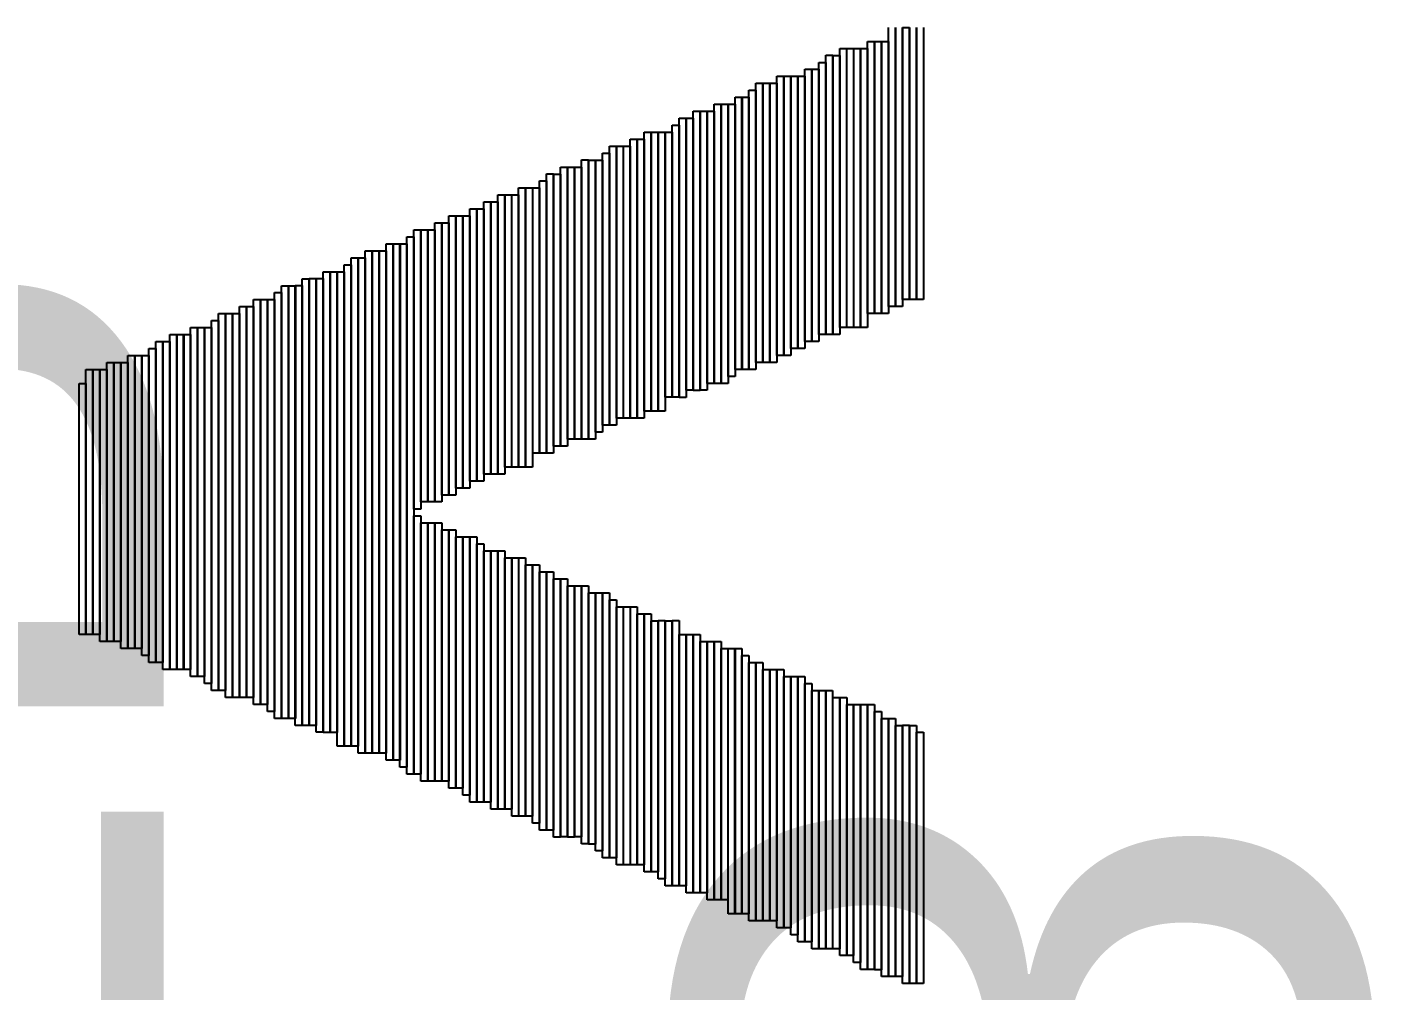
# Model space of a CAD drawing. Header units: inches. Extents: x -2.12 to 4.45, y -3.15 to 1.57.
# Drawn here: x -0.4225 to -0.2677, y -0.1493 to -0.0407 of the extents above; entities that cross this region are included whole.
import ezdxf

# ---------------------------------------------------------------- set-up
doc = ezdxf.new("R2010")
doc.units = ezdxf.units.IN
doc.header["$MEASUREMENT"] = 0
for name, color, linetype in [('Bottom 3D Body', 56, 'Continuous'), ('Bottom Overlay', 54, 'Continuous'), ('Measures', 56, 'Continuous'), ('tPlace', 56, 'Continuous')]:
    doc.layers.add(name, color=color, linetype=linetype)
doc.styles.add('Arial', font='', dxfattribs={"height": 0.2})
doc.styles.add('Courier New', font='', dxfattribs={"height": 0.2})
doc.styles.get('Arial').set_extended_font_data('Arial')
doc.styles.get('Courier New').set_extended_font_data('Courier New')

# ---------------------------------------------------------------- blocks, each defined once
blk = doc.blocks.new('SMD3225_3_2X2_5X0_7_MTC_L_43')
at = {"layer": 'Measures', "style": 'Courier New'}
blk.add_text('Alternate 2 Padstyle: OX90Y60D30P', height=0.0775, dxfattribs=at).set_placement((-0.712, -0.615))
blk = doc.blocks.new('TP11R_B_78')
at = {"layer": 'Bottom 3D Body', "style": 'Courier New', "text_generation_flag": 2}
blk.add_text('>TP_SIGNAL_NAME', height=0.0610235, rotation=180, dxfattribs=at).set_placement((0, 0.075))

msp = doc.modelspace()

# ---------------------------------------------------------------- linework, layer by layer
at = {"layer": 'tPlace'}
for p, q in [((-0.32539, -0.07214), (-0.32539, -0.04065)), ((-0.324605, -0.072145), (-0.324605, -0.040645)), ((-0.3246, -0.04065), (-0.3246, -0.07214)), ((-0.323815, -0.040645), (-0.323815, -0.072145)), ((-0.323815, -0.071355), (-0.323815, -0.040655)), ((-0.323815, -0.040655), (-0.323025, -0.040655)), ((-0.32303, -0.07136), (-0.32303, -0.04065)), ((-0.323025, -0.040655), (-0.323025, -0.071355)), ((-0.32224, -0.07136), (-0.32224, -0.04065)), ((-0.32224, -0.04065), (-0.32224, -0.07136)), ((-0.32145, -0.04065), (-0.32145, -0.07136)), ((-0.3309, -0.07451), (-0.3309, -0.04301)), ((-0.3309, -0.04301), (-0.33012, -0.04301)), ((-0.33012, -0.04301), (-0.33012, -0.07451)), ((-0.33011, -0.07451), (-0.33011, -0.04301)), ((-0.33011, -0.04301), (-0.32933, -0.04301)), ((-0.32933, -0.04301), (-0.32933, -0.07451)), ((-0.32932, -0.07451), (-0.32932, -0.04301)), ((-0.32932, -0.04301), (-0.32854, -0.04301)), ((-0.32854, -0.04301), (-0.32854, -0.07451)), ((-0.328535, -0.074505), (-0.328535, -0.043015)), ((-0.328535, -0.043015), (-0.327755, -0.043015)), ((-0.327755, -0.043015), (-0.327755, -0.074505)), ((-0.32775, -0.07293), (-0.32775, -0.04222)), ((-0.32775, -0.04222), (-0.32696, -0.04222)), ((-0.326965, -0.072925), (-0.326965, -0.042225)), ((-0.326965, -0.042225), (-0.326175, -0.042225)), ((-0.32696, -0.04222), (-0.32696, -0.07293)), ((-0.32618, -0.07293), (-0.32618, -0.04222)), ((-0.32618, -0.04222), (-0.32539, -0.04222)), ((-0.326175, -0.042225), (-0.326175, -0.072925)), ((-0.32539, -0.04222), (-0.32539, -0.07293)), ((-0.33326, -0.07529), (-0.33326, -0.04459)), ((-0.33326, -0.04459), (-0.33248, -0.04459)), ((-0.33248, -0.04459), (-0.33248, -0.07529)), ((-0.332475, -0.075295), (-0.332475, -0.043795)), ((-0.332475, -0.043795), (-0.331685, -0.043795)), ((-0.33169, -0.07529), (-0.33169, -0.0438)), ((-0.33169, -0.0438), (-0.3309, -0.0438)), ((-0.331685, -0.043795), (-0.331685, -0.075295)), ((-0.3309, -0.0438), (-0.3309, -0.07529)), ((-0.337985, -0.077655), (-0.337985, -0.046165)), ((-0.337985, -0.046165), (-0.337205, -0.046165)), ((-0.337205, -0.046165), (-0.337205, -0.077655)), ((-0.337195, -0.077655), (-0.337195, -0.046165)), ((-0.337195, -0.046165), (-0.336415, -0.046165)), ((-0.336415, -0.046165), (-0.336415, -0.077655)), ((-0.33641, -0.07687), (-0.33641, -0.04616)), ((-0.33641, -0.04616), (-0.33562, -0.04616)), ((-0.33563, -0.07687), (-0.33563, -0.04616)), ((-0.33563, -0.04616), (-0.33484, -0.04616)), ((-0.33562, -0.04616), (-0.33562, -0.07687)), ((-0.33484, -0.07608), (-0.33484, -0.04537)), ((-0.33484, -0.04537), (-0.33405, -0.04537)), ((-0.33484, -0.04616), (-0.33484, -0.07687)), ((-0.33405, -0.07608), (-0.33405, -0.04537)), ((-0.33405, -0.04537), (-0.33326, -0.04537)), ((-0.33405, -0.04537), (-0.33405, -0.07608)), ((-0.33326, -0.04537), (-0.33326, -0.07608)), ((-0.34114, -0.07923), (-0.34114, -0.04774)), ((-0.34114, -0.04774), (-0.34035, -0.04774)), ((-0.34035, -0.07844), (-0.34035, -0.04695)), ((-0.34035, -0.04695), (-0.33956, -0.04695)), ((-0.34035, -0.04774), (-0.34035, -0.07923)), ((-0.339565, -0.078445), (-0.339565, -0.046945)), ((-0.339565, -0.046945), (-0.338775, -0.046945)), ((-0.33956, -0.04695), (-0.33956, -0.07844)), ((-0.338775, -0.078445), (-0.338775, -0.046945)), ((-0.338775, -0.046945), (-0.337985, -0.046945)), ((-0.338775, -0.046945), (-0.338775, -0.078445)), ((-0.337985, -0.046945), (-0.337985, -0.078445)), ((-0.34507, -0.08081), (-0.34507, -0.04931)), ((-0.34507, -0.04931), (-0.34429, -0.04931)), ((-0.34429, -0.04931), (-0.34429, -0.08081)), ((-0.34428, -0.08081), (-0.34428, -0.04931)), ((-0.34428, -0.04931), (-0.3435, -0.04931)), ((-0.3435, -0.08002), (-0.3435, -0.04931)), ((-0.3435, -0.04931), (-0.34271, -0.04931)), ((-0.3435, -0.04931), (-0.3435, -0.08081)), ((-0.34271, -0.07923), (-0.34271, -0.04852)), ((-0.34271, -0.04852), (-0.34192, -0.04852)), ((-0.34271, -0.04931), (-0.34271, -0.08002)), ((-0.341925, -0.079225), (-0.341925, -0.048525)), ((-0.341925, -0.048525), (-0.341135, -0.048525)), ((-0.34192, -0.04852), (-0.34192, -0.07923)), ((-0.341135, -0.048525), (-0.341135, -0.079225)), ((-0.349015, -0.082385), (-0.349015, -0.050885)), ((-0.349015, -0.050885), (-0.348225, -0.050885)), ((-0.348225, -0.050885), (-0.348225, -0.082385)), ((-0.34822, -0.08159), (-0.34822, -0.05089)), ((-0.34822, -0.05089), (-0.34744, -0.05089)), ((-0.34744, -0.05089), (-0.34744, -0.08159)), ((-0.347435, -0.081595), (-0.347435, -0.050095)), ((-0.347435, -0.050095), (-0.346645, -0.050095)), ((-0.34665, -0.08159), (-0.34665, -0.0501)), ((-0.34665, -0.0501), (-0.34586, -0.0501)), ((-0.346645, -0.050095), (-0.346645, -0.081595)), ((-0.34586, -0.08081), (-0.34586, -0.0501)), ((-0.34586, -0.0501), (-0.34507, -0.0501)), ((-0.34586, -0.0501), (-0.34586, -0.08159)), ((-0.34507, -0.0501), (-0.34507, -0.08081)), ((-0.35295, -0.08395), (-0.35295, -0.05246)), ((-0.35295, -0.05246), (-0.35216, -0.05246)), ((-0.35216, -0.08395), (-0.35216, -0.05246)), ((-0.35216, -0.05246), (-0.35137, -0.05246)), ((-0.35216, -0.05246), (-0.35216, -0.08395)), ((-0.351375, -0.083955), (-0.351375, -0.052455)), ((-0.351375, -0.052455), (-0.350585, -0.052455)), ((-0.35137, -0.05246), (-0.35137, -0.08395)), ((-0.350585, -0.052455), (-0.350585, -0.083955)), ((-0.35058, -0.08238), (-0.35058, -0.05246)), ((-0.35058, -0.05246), (-0.3498, -0.05246)), ((-0.3498, -0.08238), (-0.3498, -0.05167)), ((-0.3498, -0.05167), (-0.34901, -0.05167)), ((-0.3498, -0.05246), (-0.3498, -0.08238)), ((-0.34901, -0.05167), (-0.34901, -0.08238)), ((-0.356885, -0.085535), (-0.356885, -0.054035)), ((-0.356885, -0.054035), (-0.356095, -0.054035)), ((-0.356095, -0.084745), (-0.356095, -0.054035)), ((-0.356095, -0.054035), (-0.355315, -0.054035)), ((-0.356095, -0.054035), (-0.356095, -0.085535)), ((-0.355315, -0.054035), (-0.355315, -0.084745)), ((-0.355305, -0.084745), (-0.355305, -0.054035)), ((-0.355305, -0.054035), (-0.354525, -0.054035)), ((-0.354525, -0.084745), (-0.354525, -0.053245)), ((-0.354525, -0.053245), (-0.353735, -0.053245)), ((-0.354525, -0.054035), (-0.354525, -0.084745)), ((-0.353735, -0.084745), (-0.353735, -0.053245)), ((-0.353735, -0.053245), (-0.352945, -0.053245)), ((-0.353735, -0.053245), (-0.353735, -0.084745)), ((-0.352945, -0.053245), (-0.352945, -0.084745)), ((-0.360035, -0.087105), (-0.360035, -0.055605)), ((-0.360035, -0.055605), (-0.359245, -0.055605)), ((-0.35925, -0.0871), (-0.35925, -0.05561)), ((-0.35925, -0.05561), (-0.35846, -0.05561)), ((-0.359245, -0.055605), (-0.359245, -0.087105)), ((-0.35846, -0.08632), (-0.35846, -0.05561)), ((-0.35846, -0.05561), (-0.35767, -0.05561)), ((-0.35846, -0.05561), (-0.35846, -0.0871)), ((-0.35767, -0.08553), (-0.35767, -0.05482)), ((-0.35767, -0.05482), (-0.35688, -0.05482)), ((-0.35767, -0.05561), (-0.35767, -0.08632)), ((-0.35688, -0.05482), (-0.35688, -0.08553)), ((-0.363975, -0.088685), (-0.363975, -0.057185)), ((-0.363975, -0.057185), (-0.363185, -0.057185)), ((-0.363185, -0.057185), (-0.363185, -0.088685)), ((-0.36318, -0.08789), (-0.36318, -0.05719)), ((-0.36318, -0.05719), (-0.3624, -0.05719)), ((-0.3624, -0.08789), (-0.3624, -0.0564)), ((-0.3624, -0.0564), (-0.36161, -0.0564)), ((-0.3624, -0.05719), (-0.3624, -0.08789)), ((-0.36161, -0.08711), (-0.36161, -0.0564)), ((-0.36161, -0.0564), (-0.36082, -0.0564)), ((-0.36161, -0.0564), (-0.36161, -0.08789)), ((-0.36082, -0.08711), (-0.36082, -0.0564)), ((-0.36082, -0.0564), (-0.36003, -0.0564)), ((-0.36082, -0.0564), (-0.36082, -0.08711)), ((-0.36003, -0.0564), (-0.36003, -0.08711)), ((-0.367125, -0.090255), (-0.367125, -0.058755)), ((-0.367125, -0.058755), (-0.366335, -0.058755)), ((-0.366335, -0.090255), (-0.366335, -0.058755)), ((-0.366335, -0.058755), (-0.365545, -0.058755)), ((-0.366335, -0.058755), (-0.366335, -0.090255)), ((-0.365545, -0.058755), (-0.365545, -0.090255)), ((-0.36554, -0.08868), (-0.36554, -0.05876)), ((-0.36554, -0.05876), (-0.36476, -0.05876)), ((-0.36476, -0.08868), (-0.36476, -0.05797)), ((-0.36476, -0.05797), (-0.36397, -0.05797)), ((-0.36476, -0.05876), (-0.36476, -0.08868)), ((-0.36397, -0.05797), (-0.36397, -0.08868)), ((-0.37106, -0.09104), (-0.37106, -0.06033)), ((-0.37106, -0.06033), (-0.37027, -0.06033)), ((-0.37027, -0.09104), (-0.37027, -0.06033)), ((-0.37027, -0.06033), (-0.36948, -0.06033)), ((-0.37027, -0.06033), (-0.37027, -0.09104)), ((-0.369485, -0.091045), (-0.369485, -0.059545)), ((-0.369485, -0.059545), (-0.368695, -0.059545)), ((-0.36948, -0.06033), (-0.36948, -0.09104)), ((-0.368695, -0.090255), (-0.368695, -0.059545)), ((-0.368695, -0.059545), (-0.367915, -0.059545)), ((-0.368695, -0.059545), (-0.368695, -0.091045)), ((-0.367915, -0.059545), (-0.367915, -0.090255)), ((-0.367905, -0.090255), (-0.367905, -0.059545)), ((-0.367905, -0.059545), (-0.367125, -0.059545)), ((-0.367125, -0.059545), (-0.367125, -0.090255)), ((-0.374995, -0.093405), (-0.374995, -0.061905)), ((-0.374995, -0.061905), (-0.374205, -0.061905)), ((-0.37421, -0.09262), (-0.37421, -0.06191)), ((-0.37421, -0.06191), (-0.37342, -0.06191)), ((-0.374205, -0.061905), (-0.374205, -0.093405)), ((-0.37342, -0.09262), (-0.37342, -0.06191)), ((-0.37342, -0.06191), (-0.37263, -0.06191)), ((-0.37342, -0.06191), (-0.37342, -0.09262)), ((-0.37263, -0.09183), (-0.37263, -0.06112)), ((-0.37263, -0.06112), (-0.37184, -0.06112)), ((-0.37263, -0.06191), (-0.37263, -0.09262)), ((-0.37185, -0.09183), (-0.37185, -0.06112)), ((-0.37185, -0.06112), (-0.37106, -0.06112)), ((-0.37184, -0.06112), (-0.37184, -0.09183)), ((-0.37106, -0.06112), (-0.37106, -0.09183)), ((-0.37657, -0.09419), (-0.37657, -0.0627)), ((-0.37657, -0.0627), (-0.37578, -0.0627)), ((-0.37578, -0.0627), (-0.37578, -0.09419)), ((-0.375775, -0.093405), (-0.375775, -0.062695)), ((-0.375775, -0.062695), (-0.374995, -0.062695)), ((-0.374995, -0.062695), (-0.374995, -0.093405)), ((-0.37972, -0.1249), (-0.37972, -0.06427)), ((-0.37972, -0.06427), (-0.37893, -0.06427)), ((-0.378935, -0.094985), (-0.378935, -0.063485)), ((-0.378935, -0.063485), (-0.378145, -0.063485)), ((-0.37893, -0.06427), (-0.37893, -0.1249)), ((-0.37815, -0.09419), (-0.37815, -0.06348)), ((-0.37815, -0.06348), (-0.37736, -0.06348)), ((-0.378145, -0.063485), (-0.378145, -0.094985)), ((-0.37736, -0.09419), (-0.37736, -0.06348)), ((-0.37736, -0.06348), (-0.37657, -0.06348)), ((-0.37736, -0.06348), (-0.37736, -0.09419)), ((-0.37657, -0.06348), (-0.37657, -0.09419)), ((-0.384445, -0.122545), (-0.384445, -0.065845)), ((-0.384445, -0.065845), (-0.383655, -0.065845)), ((-0.38366, -0.12254), (-0.38366, -0.06585)), ((-0.38366, -0.06585), (-0.38287, -0.06585)), ((-0.383655, -0.065845), (-0.383655, -0.122545)), ((-0.38287, -0.12254), (-0.38287, -0.06585)), ((-0.38287, -0.06585), (-0.38208, -0.06585)), ((-0.38287, -0.06585), (-0.38287, -0.12254)), ((-0.38208, -0.12333), (-0.38208, -0.06506)), ((-0.38208, -0.06506), (-0.38129, -0.06506)), ((-0.38208, -0.06585), (-0.38208, -0.12254)), ((-0.381295, -0.123325), (-0.381295, -0.065065)), ((-0.381295, -0.065065), (-0.380505, -0.065065)), ((-0.38129, -0.06506), (-0.38129, -0.12333)), ((-0.38051, -0.12411), (-0.38051, -0.06506)), ((-0.38051, -0.06506), (-0.37972, -0.06506)), ((-0.380505, -0.065065), (-0.380505, -0.123325)), ((-0.37972, -0.06506), (-0.37972, -0.12411)), ((-0.38681, -0.12175), (-0.38681, -0.06742)), ((-0.38681, -0.06742), (-0.38602, -0.06742)), ((-0.38602, -0.12175), (-0.38602, -0.06664)), ((-0.38602, -0.06664), (-0.38523, -0.06664)), ((-0.38602, -0.06742), (-0.38602, -0.12175)), ((-0.38523, -0.12254), (-0.38523, -0.06663)), ((-0.38523, -0.06663), (-0.38444, -0.06663)), ((-0.38523, -0.06664), (-0.38523, -0.12175)), ((-0.38444, -0.06663), (-0.38444, -0.12254)), ((-0.39153, -0.11939), (-0.39153, -0.069)), ((-0.39153, -0.069), (-0.39074, -0.069)), ((-0.390745, -0.119395), (-0.390745, -0.068995)), ((-0.390745, -0.068995), (-0.389955, -0.068995)), ((-0.39074, -0.069), (-0.39074, -0.11939)), ((-0.389955, -0.120175), (-0.389955, -0.068995)), ((-0.389955, -0.068995), (-0.389165, -0.068995)), ((-0.389955, -0.068995), (-0.389955, -0.119395)), ((-0.38917, -0.12018), (-0.38917, -0.06821)), ((-0.38917, -0.06821), (-0.38838, -0.06821)), ((-0.389165, -0.068995), (-0.389165, -0.120175)), ((-0.38838, -0.12018), (-0.38838, -0.06821)), ((-0.38838, -0.06821), (-0.38759, -0.06821)), ((-0.38838, -0.06821), (-0.38838, -0.12018)), ((-0.38759, -0.12175), (-0.38759, -0.06821)), ((-0.38759, -0.06821), (-0.38681, -0.06821)), ((-0.38759, -0.06821), (-0.38759, -0.12018)), ((-0.38681, -0.06821), (-0.38681, -0.12175)), ((-0.39468, -0.1186), (-0.39468, -0.07057)), ((-0.39468, -0.07057), (-0.39389, -0.07057)), ((-0.393895, -0.118605), (-0.393895, -0.069785)), ((-0.393895, -0.069785), (-0.393105, -0.069785)), ((-0.39389, -0.07057), (-0.39389, -0.1186)), ((-0.393105, -0.118605), (-0.393105, -0.069785)), ((-0.393105, -0.069785), (-0.392315, -0.069785)), ((-0.393105, -0.069785), (-0.393105, -0.118605)), ((-0.39232, -0.11939), (-0.39232, -0.06978)), ((-0.39232, -0.06978), (-0.39153, -0.06978)), ((-0.392315, -0.069785), (-0.392315, -0.118605)), ((-0.39153, -0.06978), (-0.39153, -0.11939)), ((-0.39862, -0.11624), (-0.39862, -0.07215)), ((-0.39862, -0.07215), (-0.39783, -0.07215)), ((-0.39783, -0.11624), (-0.39783, -0.07215)), ((-0.39783, -0.07215), (-0.39704, -0.07215)), ((-0.39783, -0.07215), (-0.39783, -0.11624)), ((-0.39704, -0.11703), (-0.39704, -0.07136)), ((-0.39704, -0.07136), (-0.39625, -0.07136)), ((-0.39704, -0.07215), (-0.39704, -0.11624)), ((-0.39626, -0.11703), (-0.39626, -0.07136)), ((-0.39626, -0.07136), (-0.39547, -0.07136)), ((-0.39625, -0.07136), (-0.39625, -0.11703)), ((-0.39547, -0.11781), (-0.39547, -0.07136)), ((-0.39547, -0.07136), (-0.39468, -0.07136)), ((-0.39547, -0.07136), (-0.39547, -0.11703)), ((-0.39468, -0.07136), (-0.39468, -0.11781)), ((-0.3246, -0.07214), (-0.32539, -0.07214)), ((-0.323815, -0.072145), (-0.324605, -0.072145)), ((-0.323025, -0.071355), (-0.323815, -0.071355)), ((-0.32224, -0.07136), (-0.32303, -0.07136)), ((-0.32145, -0.07136), (-0.32224, -0.07136)), ((-0.40177, -0.11545), (-0.40177, -0.07372)), ((-0.40177, -0.07372), (-0.40098, -0.07372)), ((-0.400985, -0.115455), (-0.400985, -0.072935)), ((-0.400985, -0.072935), (-0.400195, -0.072935)), ((-0.40098, -0.07372), (-0.40098, -0.11545)), ((-0.400195, -0.072935), (-0.400195, -0.115455)), ((-0.40019, -0.11624), (-0.40019, -0.07293)), ((-0.40019, -0.07293), (-0.3994, -0.07293)), ((-0.399405, -0.116235), (-0.399405, -0.072935)), ((-0.399405, -0.072935), (-0.398615, -0.072935)), ((-0.3994, -0.07293), (-0.3994, -0.11624)), ((-0.398615, -0.072935), (-0.398615, -0.116235)), ((-0.32696, -0.07293), (-0.32775, -0.07293)), ((-0.326175, -0.072925), (-0.326965, -0.072925)), ((-0.32539, -0.07293), (-0.32618, -0.07293)), ((-0.406495, -0.113095), (-0.406495, -0.075295)), ((-0.406495, -0.075295), (-0.405705, -0.075295)), ((-0.405705, -0.113095), (-0.405705, -0.075295)), ((-0.405705, -0.075295), (-0.404915, -0.075295)), ((-0.405705, -0.075295), (-0.405705, -0.113095)), ((-0.40492, -0.11309), (-0.40492, -0.0753)), ((-0.40492, -0.0753), (-0.40413, -0.0753)), ((-0.404915, -0.075295), (-0.404915, -0.113095)), ((-0.40413, -0.11388), (-0.40413, -0.07451)), ((-0.40413, -0.07451), (-0.40334, -0.07451)), ((-0.40413, -0.0753), (-0.40413, -0.11309)), ((-0.40334, -0.11388), (-0.40334, -0.07451)), ((-0.40334, -0.07451), (-0.40255, -0.07451)), ((-0.40334, -0.07451), (-0.40334, -0.11388)), ((-0.402555, -0.114665), (-0.402555, -0.074505)), ((-0.402555, -0.074505), (-0.401765, -0.074505)), ((-0.40255, -0.07451), (-0.40255, -0.11388)), ((-0.401765, -0.074505), (-0.401765, -0.114665)), ((-0.33248, -0.07529), (-0.33326, -0.07529)), ((-0.331685, -0.075295), (-0.332475, -0.075295)), ((-0.3309, -0.07529), (-0.33169, -0.07529)), ((-0.33012, -0.07451), (-0.3309, -0.07451)), ((-0.32933, -0.07451), (-0.33011, -0.07451)), ((-0.32854, -0.07451), (-0.32932, -0.07451)), ((-0.327755, -0.074505), (-0.328535, -0.074505)), ((-0.408855, -0.112305), (-0.408855, -0.076865)), ((-0.408855, -0.076865), (-0.408065, -0.076865)), ((-0.408065, -0.112305), (-0.408065, -0.076085)), ((-0.408065, -0.076085), (-0.407275, -0.076085)), ((-0.408065, -0.076865), (-0.408065, -0.112305)), ((-0.40728, -0.11309), (-0.40728, -0.07608)), ((-0.40728, -0.07608), (-0.40649, -0.07608)), ((-0.407275, -0.076085), (-0.407275, -0.112305)), ((-0.40649, -0.07608), (-0.40649, -0.11309)), ((-0.33562, -0.07687), (-0.33641, -0.07687)), ((-0.33484, -0.07687), (-0.33563, -0.07687)), ((-0.33405, -0.07608), (-0.33484, -0.07608)), ((-0.33326, -0.07608), (-0.33405, -0.07608)), ((-0.41358, -0.10994), (-0.41358, -0.07845)), ((-0.41358, -0.07845), (-0.41279, -0.07845)), ((-0.41279, -0.10994), (-0.41279, -0.07845)), ((-0.41279, -0.07845), (-0.412, -0.07845)), ((-0.41279, -0.07845), (-0.41279, -0.10994)), ((-0.412005, -0.110725), (-0.412005, -0.078445)), ((-0.412005, -0.078445), (-0.411215, -0.078445)), ((-0.412, -0.07845), (-0.412, -0.10994)), ((-0.41122, -0.11073), (-0.41122, -0.07766)), ((-0.41122, -0.07766), (-0.41043, -0.07766)), ((-0.411215, -0.078445), (-0.411215, -0.110725)), ((-0.41043, -0.11073), (-0.41043, -0.07766)), ((-0.41043, -0.07766), (-0.40964, -0.07766)), ((-0.41043, -0.07766), (-0.41043, -0.11073)), ((-0.409645, -0.111515), (-0.409645, -0.077655)), ((-0.409645, -0.077655), (-0.408855, -0.077655)), ((-0.40964, -0.07766), (-0.40964, -0.11073)), ((-0.408855, -0.077655), (-0.408855, -0.111515)), ((-0.33956, -0.07844), (-0.34035, -0.07844)), ((-0.338775, -0.078445), (-0.339565, -0.078445)), ((-0.337985, -0.078445), (-0.338775, -0.078445)), ((-0.337205, -0.077655), (-0.337985, -0.077655)), ((-0.336415, -0.077655), (-0.337195, -0.077655)), ((-0.415945, -0.109155), (-0.415945, -0.079235)), ((-0.415945, -0.079235), (-0.415155, -0.079235)), ((-0.415155, -0.109155), (-0.415155, -0.079235)), ((-0.415155, -0.079235), (-0.414365, -0.079235)), ((-0.415155, -0.079235), (-0.415155, -0.109155)), ((-0.41437, -0.10994), (-0.41437, -0.07923)), ((-0.41437, -0.07923), (-0.41358, -0.07923)), ((-0.414365, -0.079235), (-0.414365, -0.109155)), ((-0.41358, -0.07923), (-0.41358, -0.10994)), ((-0.34271, -0.08002), (-0.3435, -0.08002)), ((-0.34192, -0.07923), (-0.34271, -0.07923)), ((-0.341135, -0.079225), (-0.341925, -0.079225)), ((-0.34035, -0.07923), (-0.34114, -0.07923)), ((-0.416725, -0.109155), (-0.416725, -0.080805)), ((-0.416725, -0.080805), (-0.415945, -0.080805)), ((-0.415945, -0.080805), (-0.415945, -0.109155)), ((-0.34744, -0.08159), (-0.34822, -0.08159)), ((-0.346645, -0.081595), (-0.347435, -0.081595)), ((-0.34586, -0.08159), (-0.34665, -0.08159)), ((-0.34507, -0.08081), (-0.34586, -0.08081)), ((-0.34429, -0.08081), (-0.34507, -0.08081)), ((-0.3435, -0.08081), (-0.34428, -0.08081)), ((-0.3498, -0.08238), (-0.35058, -0.08238)), ((-0.34901, -0.08238), (-0.3498, -0.08238)), ((-0.348225, -0.082385), (-0.349015, -0.082385)), ((-0.355315, -0.084745), (-0.356095, -0.084745)), ((-0.354525, -0.084745), (-0.355305, -0.084745)), ((-0.353735, -0.084745), (-0.354525, -0.084745)), ((-0.352945, -0.084745), (-0.353735, -0.084745)), ((-0.35216, -0.08395), (-0.35295, -0.08395)), ((-0.35137, -0.08395), (-0.35216, -0.08395)), ((-0.350585, -0.083955), (-0.351375, -0.083955)), ((-0.35767, -0.08632), (-0.35846, -0.08632)), ((-0.35688, -0.08553), (-0.35767, -0.08553)), ((-0.356095, -0.085535), (-0.356885, -0.085535)), ((-0.3624, -0.08789), (-0.36318, -0.08789)), ((-0.36161, -0.08789), (-0.3624, -0.08789)), ((-0.36082, -0.08711), (-0.36161, -0.08711)), ((-0.36003, -0.08711), (-0.36082, -0.08711)), ((-0.359245, -0.087105), (-0.360035, -0.087105)), ((-0.35846, -0.0871), (-0.35925, -0.0871)), ((-0.36476, -0.08868), (-0.36554, -0.08868)), ((-0.36397, -0.08868), (-0.36476, -0.08868)), ((-0.363185, -0.088685), (-0.363975, -0.088685)), ((-0.37027, -0.09104), (-0.37106, -0.09104)), ((-0.36948, -0.09104), (-0.37027, -0.09104)), ((-0.368695, -0.091045), (-0.369485, -0.091045)), ((-0.367915, -0.090255), (-0.368695, -0.090255)), ((-0.367125, -0.090255), (-0.367905, -0.090255)), ((-0.366335, -0.090255), (-0.367125, -0.090255)), ((-0.365545, -0.090255), (-0.366335, -0.090255)), ((-0.37342, -0.09262), (-0.37421, -0.09262)), ((-0.37263, -0.09262), (-0.37342, -0.09262)), ((-0.37184, -0.09183), (-0.37263, -0.09183)), ((-0.37106, -0.09183), (-0.37185, -0.09183)), ((-0.37736, -0.09419), (-0.37815, -0.09419)), ((-0.37657, -0.09419), (-0.37736, -0.09419)), ((-0.37578, -0.09419), (-0.37657, -0.09419)), ((-0.374995, -0.093405), (-0.375775, -0.093405)), ((-0.374205, -0.093405), (-0.374995, -0.093405)), ((-0.378145, -0.094985), (-0.378935, -0.094985)), ((-0.378935, -0.124905), (-0.378935, -0.095765)), ((-0.378935, -0.095765), (-0.378145, -0.095765)), ((-0.378145, -0.095765), (-0.378145, -0.124905)), ((-0.378145, -0.125695), (-0.378145, -0.096555)), ((-0.378145, -0.096555), (-0.377355, -0.096555)), ((-0.37736, -0.12569), (-0.37736, -0.09656)), ((-0.37736, -0.09656), (-0.37657, -0.09656)), ((-0.377355, -0.096555), (-0.377355, -0.125695)), ((-0.37657, -0.12569), (-0.37657, -0.09656)), ((-0.37657, -0.09656), (-0.37578, -0.09656)), ((-0.37657, -0.09656), (-0.37657, -0.12569)), ((-0.375785, -0.125685), (-0.375785, -0.097345)), ((-0.375785, -0.097345), (-0.374995, -0.097345)), ((-0.37578, -0.09656), (-0.37578, -0.12569)), ((-0.374995, -0.097345), (-0.374995, -0.125685)), ((-0.37499, -0.12648), (-0.37499, -0.09734)), ((-0.37499, -0.09734), (-0.37421, -0.09734)), ((-0.37421, -0.09734), (-0.37421, -0.12648)), ((-0.37421, -0.12648), (-0.37421, -0.09813)), ((-0.37421, -0.09813), (-0.37342, -0.09813)), ((-0.37342, -0.12726), (-0.37342, -0.09813)), ((-0.37342, -0.09813), (-0.37263, -0.09813)), ((-0.37342, -0.09813), (-0.37342, -0.12648)), ((-0.37263, -0.12805), (-0.37263, -0.09813)), ((-0.37263, -0.09813), (-0.37185, -0.09813)), ((-0.37263, -0.09813), (-0.37263, -0.12726)), ((-0.37185, -0.09813), (-0.37185, -0.12805)), ((-0.371845, -0.128055), (-0.371845, -0.098915)), ((-0.371845, -0.098915), (-0.371055, -0.098915)), ((-0.371055, -0.098915), (-0.371055, -0.128055)), ((-0.37106, -0.12805), (-0.37106, -0.0997)), ((-0.37106, -0.0997), (-0.37027, -0.0997)), ((-0.37027, -0.0997), (-0.37027, -0.12805)), ((-0.37027, -0.12884), (-0.37027, -0.09971)), ((-0.37027, -0.09971), (-0.36948, -0.09971)), ((-0.369485, -0.128845), (-0.369485, -0.099705)), ((-0.369485, -0.099705), (-0.368695, -0.099705)), ((-0.36948, -0.09971), (-0.36948, -0.12884)), ((-0.3687, -0.12884), (-0.3687, -0.10049)), ((-0.3687, -0.10049), (-0.36791, -0.10049)), ((-0.368695, -0.099705), (-0.368695, -0.128845)), ((-0.36791, -0.10049), (-0.36791, -0.12884)), ((-0.367905, -0.129625), (-0.367905, -0.100495)), ((-0.367905, -0.100495), (-0.367125, -0.100495)), ((-0.367125, -0.100495), (-0.367125, -0.129625)), ((-0.367115, -0.129625), (-0.367115, -0.100495)), ((-0.367115, -0.100495), (-0.366335, -0.100495)), ((-0.366335, -0.100495), (-0.366335, -0.129625)), ((-0.366335, -0.129625), (-0.366335, -0.101285)), ((-0.366335, -0.101285), (-0.365545, -0.101285)), ((-0.36555, -0.13041), (-0.36555, -0.10128)), ((-0.36555, -0.10128), (-0.36476, -0.10128)), ((-0.365545, -0.101285), (-0.365545, -0.129625)), ((-0.36476, -0.10128), (-0.36476, -0.13041)), ((-0.36476, -0.1312), (-0.36476, -0.10207)), ((-0.36476, -0.10207), (-0.36397, -0.10207)), ((-0.36397, -0.1312), (-0.36397, -0.10207)), ((-0.36397, -0.10207), (-0.36318, -0.10207)), ((-0.36397, -0.10207), (-0.36397, -0.1312)), ((-0.36318, -0.10207), (-0.36318, -0.1312)), ((-0.36318, -0.13199), (-0.36318, -0.10285)), ((-0.36318, -0.10285), (-0.3624, -0.10285)), ((-0.3624, -0.10285), (-0.3624, -0.13199)), ((-0.362395, -0.131985), (-0.362395, -0.102855)), ((-0.362395, -0.102855), (-0.361615, -0.102855)), ((-0.361615, -0.102855), (-0.361615, -0.131985)), ((-0.36161, -0.13199), (-0.36161, -0.10364)), ((-0.36161, -0.10364), (-0.36082, -0.10364)), ((-0.360825, -0.131985), (-0.360825, -0.103645)), ((-0.360825, -0.103645), (-0.360035, -0.103645)), ((-0.36082, -0.10364), (-0.36082, -0.13199)), ((-0.360035, -0.132775), (-0.360035, -0.103635)), ((-0.360035, -0.103635), (-0.359245, -0.103635)), ((-0.360035, -0.103645), (-0.360035, -0.131985)), ((-0.359245, -0.103635), (-0.359245, -0.132775)), ((-0.35925, -0.13278), (-0.35925, -0.10443)), ((-0.35925, -0.10443), (-0.35846, -0.10443)), ((-0.35846, -0.13356), (-0.35846, -0.10443)), ((-0.35846, -0.10443), (-0.35767, -0.10443)), ((-0.35846, -0.10443), (-0.35846, -0.13278)), ((-0.35767, -0.13435), (-0.35767, -0.10443)), ((-0.35767, -0.10443), (-0.35689, -0.10443)), ((-0.35767, -0.10443), (-0.35767, -0.13356)), ((-0.35689, -0.10443), (-0.35689, -0.13435)), ((-0.356885, -0.134355), (-0.356885, -0.105215)), ((-0.356885, -0.105215), (-0.356095, -0.105215)), ((-0.356095, -0.105215), (-0.356095, -0.134355)), ((-0.356095, -0.135135), (-0.356095, -0.106005)), ((-0.356095, -0.106005), (-0.355315, -0.106005)), ((-0.355315, -0.106005), (-0.355315, -0.135135)), ((-0.355305, -0.135135), (-0.355305, -0.106005)), ((-0.355305, -0.106005), (-0.354525, -0.106005)), ((-0.354525, -0.106005), (-0.354525, -0.135135)), ((-0.35452, -0.13514), (-0.35452, -0.106)), ((-0.35452, -0.106), (-0.35374, -0.106)), ((-0.35374, -0.106), (-0.35374, -0.13514)), ((-0.353735, -0.135135), (-0.353735, -0.106795)), ((-0.353735, -0.106795), (-0.352945, -0.106795)), ((-0.35295, -0.13592), (-0.35295, -0.10679)), ((-0.35295, -0.10679), (-0.35216, -0.10679)), ((-0.352945, -0.106795), (-0.352945, -0.135135)), ((-0.35216, -0.10679), (-0.35216, -0.13592)), ((-0.35216, -0.13593), (-0.35216, -0.10758)), ((-0.35216, -0.10758), (-0.35137, -0.10758)), ((-0.351375, -0.136715), (-0.351375, -0.107575)), ((-0.351375, -0.107575), (-0.350585, -0.107575)), ((-0.35137, -0.10758), (-0.35137, -0.13593)), ((-0.350585, -0.107575), (-0.350585, -0.136715)), ((-0.35058, -0.1375), (-0.35058, -0.10758)), ((-0.35058, -0.10758), (-0.3498, -0.10758)), ((-0.3498, -0.10758), (-0.3498, -0.1375)), ((-0.349795, -0.137505), (-0.349795, -0.107575)), ((-0.349795, -0.107575), (-0.349015, -0.107575)), ((-0.349015, -0.107575), (-0.349015, -0.137505)), ((-0.415945, -0.109155), (-0.416725, -0.109155)), ((-0.415155, -0.109155), (-0.415945, -0.109155)), ((-0.414365, -0.109155), (-0.415155, -0.109155)), ((-0.34901, -0.1375), (-0.34901, -0.10915)), ((-0.34901, -0.10915), (-0.34822, -0.10915)), ((-0.34822, -0.13829), (-0.34822, -0.10915)), ((-0.34822, -0.10915), (-0.34744, -0.10915)), ((-0.34822, -0.10915), (-0.34822, -0.1375)), ((-0.34744, -0.10915), (-0.34744, -0.13829)), ((-0.347435, -0.138285), (-0.347435, -0.109155)), ((-0.347435, -0.109155), (-0.346655, -0.109155)), ((-0.346655, -0.109155), (-0.346655, -0.138285)), ((-0.41358, -0.10994), (-0.41437, -0.10994)), ((-0.41279, -0.10994), (-0.41358, -0.10994)), ((-0.412, -0.10994), (-0.41279, -0.10994)), ((-0.411215, -0.110725), (-0.412005, -0.110725)), ((-0.41043, -0.11073), (-0.41122, -0.11073)), ((-0.40964, -0.11073), (-0.41043, -0.11073)), ((-0.34665, -0.13829), (-0.34665, -0.10994)), ((-0.34665, -0.10994), (-0.34586, -0.10994)), ((-0.34586, -0.13907), (-0.34586, -0.10994)), ((-0.34586, -0.10994), (-0.34507, -0.10994)), ((-0.34586, -0.10994), (-0.34586, -0.13829)), ((-0.345075, -0.139075), (-0.345075, -0.109935)), ((-0.345075, -0.109935), (-0.344285, -0.109935)), ((-0.34507, -0.10994), (-0.34507, -0.13907)), ((-0.344285, -0.109935), (-0.344285, -0.139075)), ((-0.344285, -0.139075), (-0.344285, -0.110725)), ((-0.344285, -0.110725), (-0.343505, -0.110725)), ((-0.343505, -0.110725), (-0.343505, -0.139075)), ((-0.3435, -0.14065), (-0.3435, -0.11072)), ((-0.3435, -0.11072), (-0.34271, -0.11072)), ((-0.342715, -0.140645), (-0.342715, -0.110725)), ((-0.342715, -0.110725), (-0.341925, -0.110725)), ((-0.34271, -0.11072), (-0.34271, -0.14065)), ((-0.341925, -0.110725), (-0.341925, -0.140645)), ((-0.408855, -0.111515), (-0.409645, -0.111515)), ((-0.408065, -0.112305), (-0.408855, -0.112305)), ((-0.407275, -0.112305), (-0.408065, -0.112305)), ((-0.341925, -0.140655), (-0.341925, -0.111515)), ((-0.341925, -0.111515), (-0.341135, -0.111515)), ((-0.341135, -0.111515), (-0.341135, -0.140655)), ((-0.341135, -0.141435), (-0.341135, -0.112305)), ((-0.341135, -0.112305), (-0.340355, -0.112305)), ((-0.340355, -0.112305), (-0.340355, -0.141435)), ((-0.340345, -0.141435), (-0.340345, -0.112305)), ((-0.340345, -0.112305), (-0.339565, -0.112305)), ((-0.339565, -0.112305), (-0.339565, -0.141435)), ((-0.40649, -0.11309), (-0.40728, -0.11309)), ((-0.405705, -0.113095), (-0.406495, -0.113095)), ((-0.404915, -0.113095), (-0.405705, -0.113095)), ((-0.40413, -0.11309), (-0.40492, -0.11309)), ((-0.40334, -0.11388), (-0.40413, -0.11388)), ((-0.40255, -0.11388), (-0.40334, -0.11388)), ((-0.339565, -0.141435), (-0.339565, -0.113095)), ((-0.339565, -0.113095), (-0.338775, -0.113095)), ((-0.338775, -0.141435), (-0.338775, -0.113095)), ((-0.338775, -0.113095), (-0.337985, -0.113095)), ((-0.338775, -0.113095), (-0.338775, -0.141435)), ((-0.33799, -0.14222), (-0.33799, -0.11309)), ((-0.33799, -0.11309), (-0.3372, -0.11309)), ((-0.337985, -0.113095), (-0.337985, -0.141435)), ((-0.3372, -0.11309), (-0.3372, -0.14222)), ((-0.337195, -0.142225), (-0.337195, -0.113875)), ((-0.337195, -0.113875), (-0.336415, -0.113875)), ((-0.336415, -0.143015), (-0.336415, -0.113875)), ((-0.336415, -0.113875), (-0.335625, -0.113875)), ((-0.336415, -0.113875), (-0.336415, -0.142225)), ((-0.335625, -0.143795), (-0.335625, -0.113875)), ((-0.335625, -0.113875), (-0.334835, -0.113875)), ((-0.335625, -0.113875), (-0.335625, -0.143015)), ((-0.334835, -0.113875), (-0.334835, -0.143795)), ((-0.401765, -0.114665), (-0.402555, -0.114665)), ((-0.40098, -0.11545), (-0.40177, -0.11545)), ((-0.400195, -0.115455), (-0.400985, -0.115455)), ((-0.33484, -0.1438), (-0.33484, -0.11467)), ((-0.33484, -0.11467), (-0.33405, -0.11467)), ((-0.33405, -0.11467), (-0.33405, -0.1438)), ((-0.334045, -0.144585), (-0.334045, -0.115455)), ((-0.334045, -0.115455), (-0.333265, -0.115455)), ((-0.333265, -0.115455), (-0.333265, -0.144585)), ((-0.33326, -0.14459), (-0.33326, -0.11545)), ((-0.33326, -0.11545), (-0.33248, -0.11545)), ((-0.33248, -0.11545), (-0.33248, -0.14459)), ((-0.332475, -0.144585), (-0.332475, -0.115455)), ((-0.332475, -0.115455), (-0.331695, -0.115455)), ((-0.331695, -0.115455), (-0.331695, -0.144585)), ((-0.3994, -0.11624), (-0.40019, -0.11624)), ((-0.398615, -0.116235), (-0.399405, -0.116235)), ((-0.39783, -0.11624), (-0.39862, -0.11624)), ((-0.39704, -0.11624), (-0.39783, -0.11624)), ((-0.39625, -0.11703), (-0.39704, -0.11703)), ((-0.39547, -0.11703), (-0.39626, -0.11703)), ((-0.33169, -0.14459), (-0.33169, -0.11624)), ((-0.33169, -0.11624), (-0.3309, -0.11624)), ((-0.3309, -0.14537), (-0.3309, -0.11624)), ((-0.3309, -0.11624), (-0.33011, -0.11624)), ((-0.3309, -0.11624), (-0.3309, -0.14459)), ((-0.33011, -0.11624), (-0.33011, -0.14537)), ((-0.33011, -0.14537), (-0.33011, -0.11703)), ((-0.33011, -0.11703), (-0.32933, -0.11703)), ((-0.32933, -0.14616), (-0.32933, -0.11703)), ((-0.32933, -0.11703), (-0.32854, -0.11703)), ((-0.32933, -0.11703), (-0.32933, -0.14537)), ((-0.32854, -0.14695), (-0.32854, -0.11702)), ((-0.32854, -0.11702), (-0.32775, -0.11702)), ((-0.32854, -0.11703), (-0.32854, -0.14616)), ((-0.327755, -0.146945), (-0.327755, -0.117025)), ((-0.327755, -0.117025), (-0.326965, -0.117025)), ((-0.32775, -0.11702), (-0.32775, -0.14695)), ((-0.326965, -0.117025), (-0.326965, -0.146945)), ((-0.39468, -0.11781), (-0.39547, -0.11781)), ((-0.39389, -0.1186), (-0.39468, -0.1186)), ((-0.393105, -0.118605), (-0.393895, -0.118605)), ((-0.392315, -0.118605), (-0.393105, -0.118605)), ((-0.326965, -0.146955), (-0.326965, -0.117815)), ((-0.326965, -0.117815), (-0.326175, -0.117815)), ((-0.326175, -0.117815), (-0.326175, -0.146955)), ((-0.326175, -0.147735), (-0.326175, -0.118605)), ((-0.326175, -0.118605), (-0.325395, -0.118605)), ((-0.325395, -0.118605), (-0.325395, -0.147735)), ((-0.325385, -0.147735), (-0.325385, -0.118605)), ((-0.325385, -0.118605), (-0.324605, -0.118605)), ((-0.324605, -0.118605), (-0.324605, -0.147735)), ((-0.39153, -0.11939), (-0.39232, -0.11939)), ((-0.39074, -0.11939), (-0.39153, -0.11939)), ((-0.389955, -0.119395), (-0.390745, -0.119395)), ((-0.389165, -0.120175), (-0.389955, -0.120175)), ((-0.38838, -0.12018), (-0.38917, -0.12018)), ((-0.38759, -0.12018), (-0.38838, -0.12018)), ((-0.3246, -0.14774), (-0.3246, -0.11939)), ((-0.3246, -0.11939), (-0.32381, -0.11939)), ((-0.323815, -0.148525), (-0.323815, -0.119385)), ((-0.323815, -0.119385), (-0.323025, -0.119385)), ((-0.32381, -0.11939), (-0.32381, -0.14774)), ((-0.32303, -0.14852), (-0.32303, -0.11939)), ((-0.32303, -0.11939), (-0.32224, -0.11939)), ((-0.323025, -0.119385), (-0.323025, -0.148525)), ((-0.32224, -0.11939), (-0.32224, -0.14852)), ((-0.322235, -0.148525), (-0.322235, -0.120175)), ((-0.322235, -0.120175), (-0.321455, -0.120175)), ((-0.321455, -0.120175), (-0.321455, -0.148525)), ((-0.38681, -0.12175), (-0.38759, -0.12175)), ((-0.38602, -0.12175), (-0.38681, -0.12175)), ((-0.38523, -0.12175), (-0.38602, -0.12175)), ((-0.38444, -0.12254), (-0.38523, -0.12254)), ((-0.383655, -0.122545), (-0.384445, -0.122545)), ((-0.38287, -0.12254), (-0.38366, -0.12254)), ((-0.38208, -0.12254), (-0.38287, -0.12254)), ((-0.38129, -0.12333), (-0.38208, -0.12333)), ((-0.380505, -0.123325), (-0.381295, -0.123325)), ((-0.37972, -0.12411), (-0.38051, -0.12411)), ((-0.37893, -0.1249), (-0.37972, -0.1249)), ((-0.378145, -0.124905), (-0.378935, -0.124905)), ((-0.377355, -0.125695), (-0.378145, -0.125695)), ((-0.37657, -0.12569), (-0.37736, -0.12569)), ((-0.37578, -0.12569), (-0.37657, -0.12569)), ((-0.374995, -0.125685), (-0.375785, -0.125685)), ((-0.37421, -0.12648), (-0.37499, -0.12648)), ((-0.37342, -0.12648), (-0.37421, -0.12648)), ((-0.37263, -0.12726), (-0.37342, -0.12726)), ((-0.37185, -0.12805), (-0.37263, -0.12805)), ((-0.371055, -0.128055), (-0.371845, -0.128055)), ((-0.37027, -0.12805), (-0.37106, -0.12805)), ((-0.36948, -0.12884), (-0.37027, -0.12884)), ((-0.368695, -0.128845), (-0.369485, -0.128845)), ((-0.36791, -0.12884), (-0.3687, -0.12884)), ((-0.367125, -0.129625), (-0.367905, -0.129625)), ((-0.366335, -0.129625), (-0.367115, -0.129625)), ((-0.365545, -0.129625), (-0.366335, -0.129625)), ((-0.36476, -0.13041), (-0.36555, -0.13041)), ((-0.36397, -0.1312), (-0.36476, -0.1312)), ((-0.36318, -0.1312), (-0.36397, -0.1312)), ((-0.3624, -0.13199), (-0.36318, -0.13199)), ((-0.361615, -0.131985), (-0.362395, -0.131985)), ((-0.36082, -0.13199), (-0.36161, -0.13199)), ((-0.360035, -0.131985), (-0.360825, -0.131985)), ((-0.359245, -0.132775), (-0.360035, -0.132775)), ((-0.35846, -0.13278), (-0.35925, -0.13278)), ((-0.35767, -0.13356), (-0.35846, -0.13356)), ((-0.35689, -0.13435), (-0.35767, -0.13435)), ((-0.356095, -0.134355), (-0.356885, -0.134355)), ((-0.355315, -0.135135), (-0.356095, -0.135135)), ((-0.354525, -0.135135), (-0.355305, -0.135135)), ((-0.35374, -0.13514), (-0.35452, -0.13514)), ((-0.352945, -0.135135), (-0.353735, -0.135135)), ((-0.35216, -0.13592), (-0.35295, -0.13592)), ((-0.35137, -0.13593), (-0.35216, -0.13593)), ((-0.350585, -0.136715), (-0.351375, -0.136715)), ((-0.3498, -0.1375), (-0.35058, -0.1375)), ((-0.349015, -0.137505), (-0.349795, -0.137505)), ((-0.34822, -0.1375), (-0.34901, -0.1375)), ((-0.34744, -0.13829), (-0.34822, -0.13829)), ((-0.346655, -0.138285), (-0.347435, -0.138285)), ((-0.34586, -0.13829), (-0.34665, -0.13829)), ((-0.34507, -0.13907), (-0.34586, -0.13907)), ((-0.344285, -0.139075), (-0.345075, -0.139075)), ((-0.343505, -0.139075), (-0.344285, -0.139075)), ((-0.34271, -0.14065), (-0.3435, -0.14065)), ((-0.341925, -0.140645), (-0.342715, -0.140645)), ((-0.341135, -0.140655), (-0.341925, -0.140655)), ((-0.340355, -0.141435), (-0.341135, -0.141435)), ((-0.339565, -0.141435), (-0.340345, -0.141435)), ((-0.338775, -0.141435), (-0.339565, -0.141435)), ((-0.337985, -0.141435), (-0.338775, -0.141435)), ((-0.3372, -0.14222), (-0.33799, -0.14222)), ((-0.336415, -0.142225), (-0.337195, -0.142225)), ((-0.335625, -0.143015), (-0.336415, -0.143015)), ((-0.334835, -0.143795), (-0.335625, -0.143795)), ((-0.33405, -0.1438), (-0.33484, -0.1438)), ((-0.333265, -0.144585), (-0.334045, -0.144585)), ((-0.33248, -0.14459), (-0.33326, -0.14459)), ((-0.331695, -0.144585), (-0.332475, -0.144585)), ((-0.3309, -0.14459), (-0.33169, -0.14459)), ((-0.33011, -0.14537), (-0.3309, -0.14537)), ((-0.32933, -0.14537), (-0.33011, -0.14537)), ((-0.32854, -0.14616), (-0.32933, -0.14616)), ((-0.32775, -0.14695), (-0.32854, -0.14695)), ((-0.326965, -0.146945), (-0.327755, -0.146945)), ((-0.326175, -0.146955), (-0.326965, -0.146955)), ((-0.325395, -0.147735), (-0.326175, -0.147735)), ((-0.324605, -0.147735), (-0.325385, -0.147735)), ((-0.32381, -0.14774), (-0.3246, -0.14774)), ((-0.323025, -0.148525), (-0.323815, -0.148525)), ((-0.32224, -0.14852), (-0.32303, -0.14852)), ((-0.321455, -0.148525), (-0.322235, -0.148525))]:
    msp.add_line(p, q, dxfattribs=at)

# ---------------------------------------------------------------- block references
for name, p, rotation in [('TP11R_B_78', (-0.3932, -0.24761), 90), ('SMD3225_3_2X2_5X0_7_MTC_L_43', (1.3918, -0.48961), 225)]:
    msp.add_blockref(name, p, dxfattribs=dict(rotation=rotation))

# ---------------------------------------------------------------- texts
at = {"layer": 'Bottom Overlay', "style": 'Arial', "text_generation_flag": 2}
msp.add_text('TP13', height=0.0775, rotation=270, dxfattribs=at).set_placement((-0.349209, -0.383786))

doc.saveas('drawing.dxf')
